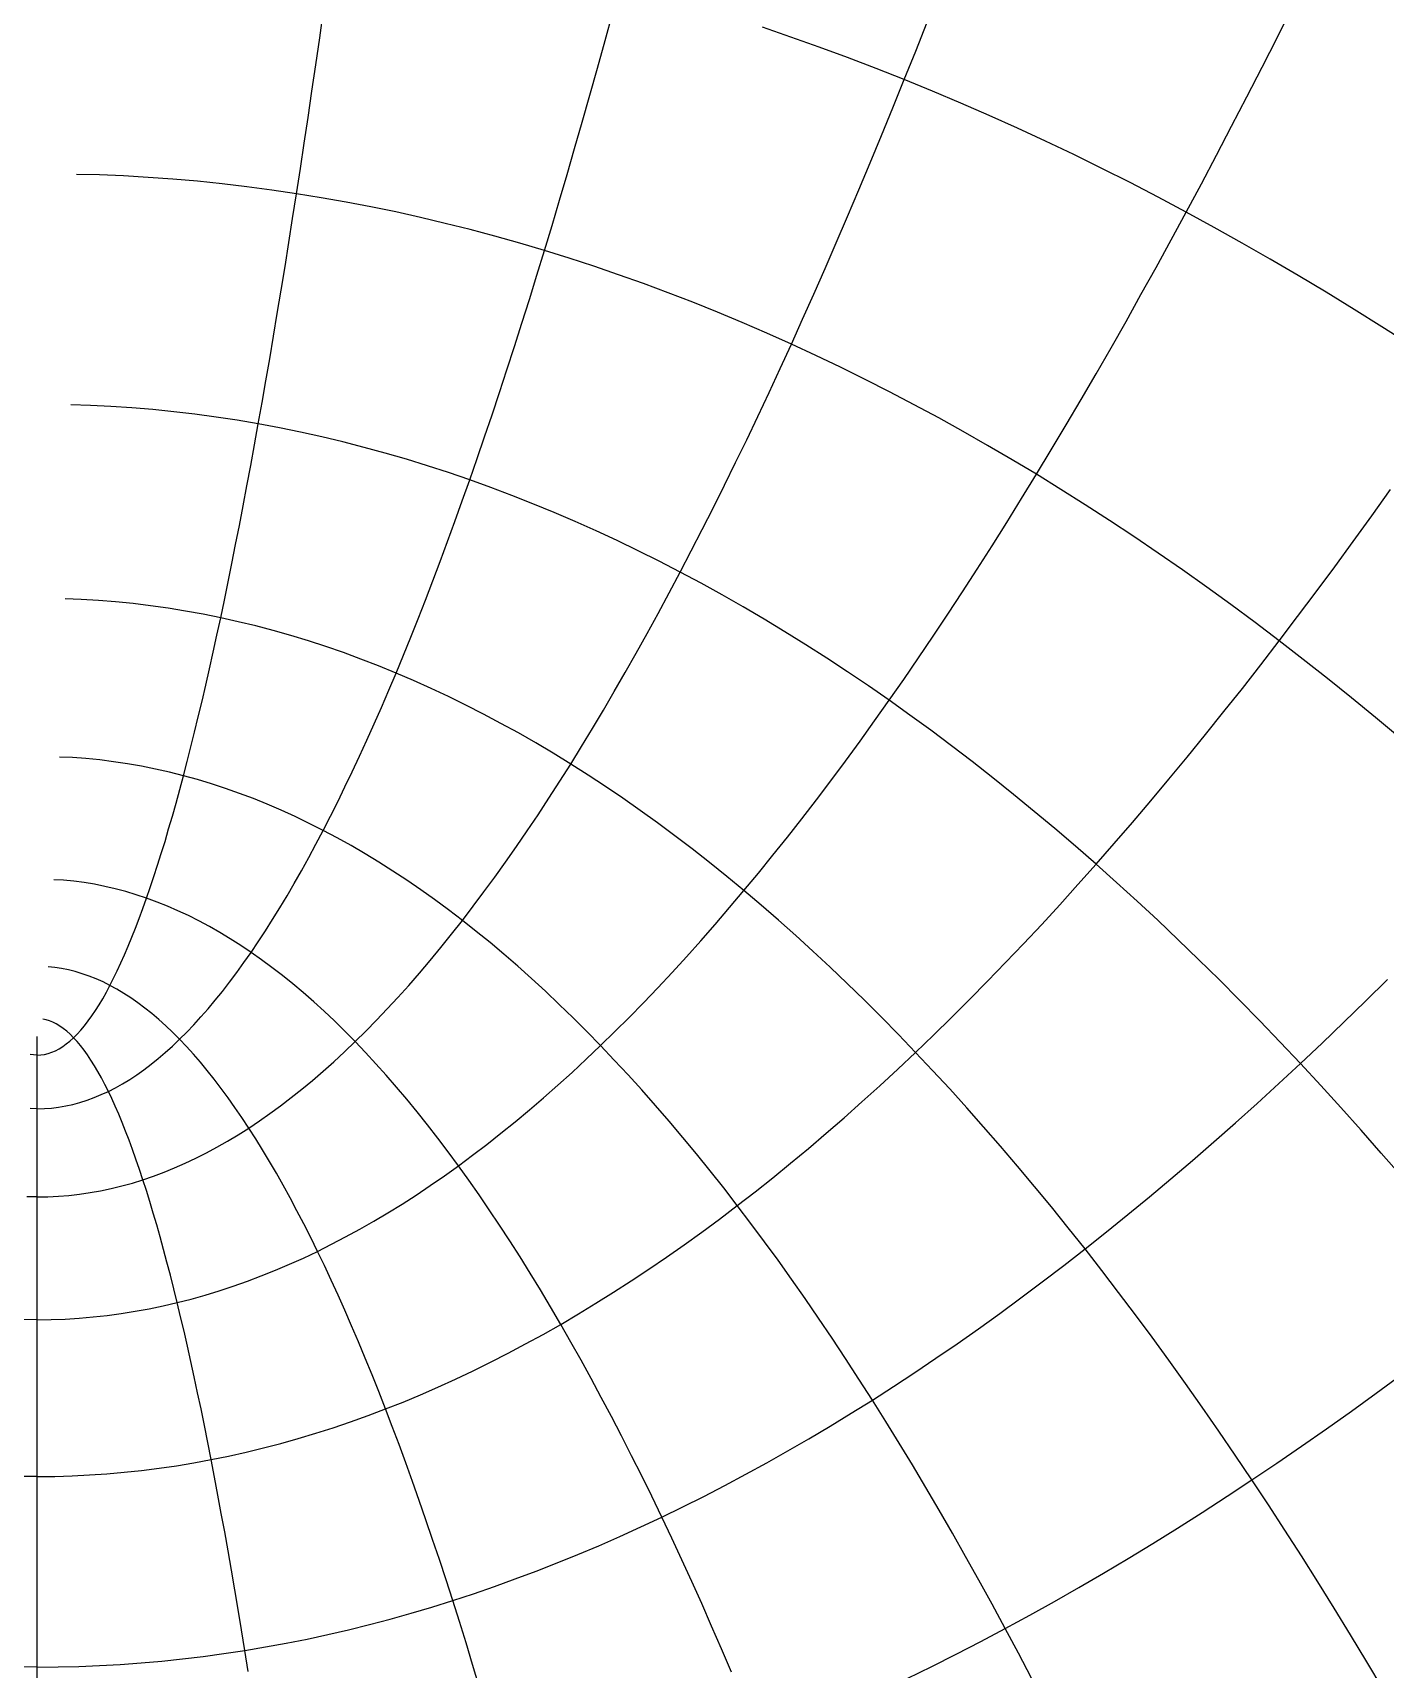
# Model space of a CAD drawing. Header units: metres. Extents: x -3.79 to 3.79, y -1 to 0.
# Drawn here: x -0.00008 to 0.02225, y -0.81045 to -0.78343 of the extents above; entities that cross this region are included whole.
import ezdxf

# ---------------------------------------------------------------- set-up
doc = ezdxf.new("R2010")
doc.units = ezdxf.units.M

msp = doc.modelspace()

# ---------------------------------------------------------------- linework, layer by layer
for p, q in [((0.004662, -0.783517), (0.004726, -0.783067)), ((0.009373, -0.783562), (0.009499, -0.783101)), ((0.020469, -0.783503), (0.020721, -0.783)), ((0.004598, -0.783961), (0.004662, -0.783517)), ((0.01244, -0.783503), (0.011972, -0.783343)), ((0.012908, -0.78367), (0.01244, -0.783503)), ((0.0145, -0.783736), (0.014688, -0.783259)), ((0.020217, -0.784), (0.020469, -0.783503)), ((0.009247, -0.784016), (0.009373, -0.783562)), ((0.013376, -0.783842), (0.012908, -0.78367)), ((0.014311, -0.784206), (0.0145, -0.783736)), ((0.004534, -0.784399), (0.004598, -0.783961)), ((0.009121, -0.784465), (0.009247, -0.784016)), ((0.013844, -0.784021), (0.013376, -0.783842)), ((0.014311, -0.784206), (0.013844, -0.784021)), ((0.019965, -0.784491), (0.020217, -0.784)), ((0.014124, -0.78467), (0.014311, -0.784206)), ((0.014778, -0.784397), (0.014311, -0.784206)), ((0.00447, -0.784831), (0.004534, -0.784399)), ((0.008995, -0.784907), (0.009121, -0.784465)), ((0.015245, -0.784595), (0.014778, -0.784397)), ((0.015711, -0.784798), (0.015245, -0.784595)), ((0.019714, -0.784976), (0.019965, -0.784491)), ((0.004406, -0.785257), (0.00447, -0.784831)), ((0.013936, -0.785128), (0.014124, -0.78467)), ((0.016177, -0.785008), (0.015711, -0.784798)), ((0.00887, -0.785344), (0.008995, -0.784907)), ((0.013749, -0.78558), (0.013936, -0.785128)), ((0.016643, -0.785223), (0.016177, -0.785008)), ((0.019464, -0.785455), (0.019714, -0.784976)), ((0.004342, -0.785676), (0.004406, -0.785257)), ((0.008745, -0.785774), (0.00887, -0.785344)), ((0.017108, -0.785445), (0.016643, -0.785223)), ((0.004279, -0.78609), (0.004342, -0.785676)), ((0.013562, -0.786026), (0.013749, -0.78558)), ((0.017573, -0.785673), (0.017108, -0.785445)), ((0.018037, -0.785907), (0.017573, -0.785673)), ((0.019214, -0.785927), (0.019464, -0.785455)), ((0.001027, -0.78578), (0.000647, -0.785772)), ((0.001425, -0.785796), (0.001027, -0.78578)), ((0.001829, -0.78582), (0.001425, -0.785796)), ((0.002235, -0.785849), (0.001829, -0.78582)), ((0.002643, -0.785885), (0.002235, -0.785849)), ((0.003051, -0.785927), (0.002643, -0.785885)), ((0.00346, -0.785975), (0.003051, -0.785927)), ((0.00862, -0.786198), (0.008745, -0.785774)), ((0.018501, -0.786147), (0.018037, -0.785907)), ((0.018964, -0.786393), (0.019214, -0.785927)), ((0.003869, -0.786029), (0.00346, -0.785975)), ((0.004279, -0.78609), (0.003869, -0.786029)), ((0.004215, -0.786497), (0.004279, -0.78609)), ((0.004688, -0.786156), (0.004279, -0.78609)), ((0.005098, -0.786229), (0.004688, -0.786156)), ((0.008496, -0.786616), (0.00862, -0.786198)), ((0.013375, -0.786466), (0.013562, -0.786026)), ((0.018964, -0.786393), (0.018501, -0.786147)), ((0.005507, -0.786307), (0.005098, -0.786229)), ((0.005917, -0.786392), (0.005507, -0.786307)), ((0.006326, -0.786483), (0.005917, -0.786392)), ((0.006735, -0.78658), (0.006326, -0.786483)), ((0.013189, -0.7869), (0.013375, -0.786466)), ((0.018715, -0.786854), (0.018964, -0.786393)), ((0.019427, -0.786646), (0.018964, -0.786393)), ((0.004152, -0.786898), (0.004215, -0.786497)), ((0.007145, -0.786683), (0.006735, -0.78658)), ((0.007554, -0.786792), (0.007145, -0.786683)), ((0.008371, -0.787028), (0.008496, -0.786616)), ((0.01989, -0.786904), (0.019427, -0.786646)), ((0.004089, -0.787293), (0.004152, -0.786898)), ((0.007963, -0.786907), (0.007554, -0.786792)), ((0.008371, -0.787028), (0.007963, -0.786907)), ((0.008247, -0.787434), (0.008371, -0.787028)), ((0.00878, -0.787155), (0.008371, -0.787028)), ((0.013003, -0.787327), (0.013189, -0.7869)), ((0.018467, -0.787308), (0.018715, -0.786854)), ((0.020352, -0.787169), (0.01989, -0.786904)), ((0.004025, -0.787683), (0.004089, -0.787293)), ((0.009188, -0.787289), (0.00878, -0.787155)), ((0.009596, -0.787428), (0.009188, -0.787289)), ((0.020814, -0.787439), (0.020352, -0.787169)), ((0.008123, -0.787834), (0.008247, -0.787434)), ((0.010004, -0.787573), (0.009596, -0.787428)), ((0.010412, -0.787725), (0.010004, -0.787573)), ((0.012817, -0.787749), (0.013003, -0.787327)), ((0.018218, -0.787756), (0.018467, -0.787308)), ((0.021275, -0.787716), (0.020814, -0.787439)), ((0.003962, -0.788066), (0.004025, -0.787683)), ((0.007999, -0.788227), (0.008123, -0.787834)), ((0.010819, -0.787883), (0.010412, -0.787725)), ((0.012632, -0.788164), (0.012817, -0.787749)), ((0.017971, -0.788198), (0.018218, -0.787756)), ((0.021735, -0.787999), (0.021275, -0.787716)), ((0.003899, -0.788443), (0.003962, -0.788066)), ((0.011227, -0.788046), (0.010819, -0.787883)), ((0.011634, -0.788216), (0.011227, -0.788046)), ((0.022195, -0.788287), (0.021735, -0.787999)), ((0.007876, -0.788615), (0.007999, -0.788227)), ((0.01204, -0.788392), (0.011634, -0.788216)), ((0.012447, -0.788574), (0.012632, -0.788164)), ((0.017723, -0.788634), (0.017971, -0.788198)), ((0.022655, -0.788582), (0.022195, -0.788287)), ((0.003836, -0.788814), (0.003899, -0.788443)), ((0.007752, -0.788997), (0.007876, -0.788615)), ((0.012447, -0.788574), (0.01204, -0.788392)), ((0.012262, -0.788977), (0.012447, -0.788574)), ((0.012853, -0.788762), (0.012447, -0.788574)), ((0.017476, -0.789064), (0.017723, -0.788634)), ((0.003774, -0.789179), (0.003836, -0.788814)), ((0.013259, -0.788955), (0.012853, -0.788762)), ((0.003711, -0.789538), (0.003774, -0.789179)), ((0.007629, -0.789372), (0.007752, -0.788997)), ((0.012078, -0.789374), (0.012262, -0.788977)), ((0.013664, -0.789155), (0.013259, -0.788955)), ((0.014069, -0.789361), (0.013664, -0.789155)), ((0.01723, -0.789488), (0.017476, -0.789064)), ((0.007506, -0.789742), (0.007629, -0.789372)), ((0.011893, -0.789766), (0.012078, -0.789374)), ((0.014474, -0.789573), (0.014069, -0.789361)), ((0.000876, -0.789585), (0.000552, -0.789577)), ((0.001215, -0.789601), (0.000876, -0.789585)), ((0.001559, -0.789625), (0.001215, -0.789601)), ((0.001906, -0.789654), (0.001559, -0.789625)), ((0.002253, -0.789689), (0.001906, -0.789654)), ((0.002602, -0.78973), (0.002253, -0.789689)), ((0.00295, -0.789778), (0.002602, -0.78973)), ((0.003648, -0.789891), (0.003711, -0.789538)), ((0.014879, -0.789791), (0.014474, -0.789573)), ((0.016984, -0.789906), (0.01723, -0.789488)), ((0.003299, -0.789831), (0.00295, -0.789778)), ((0.003648, -0.789891), (0.003299, -0.789831)), ((0.003586, -0.790237), (0.003648, -0.789891)), ((0.003997, -0.789956), (0.003648, -0.789891)), ((0.004347, -0.790027), (0.003997, -0.789956)), ((0.007383, -0.790106), (0.007506, -0.789742)), ((0.01171, -0.790151), (0.011893, -0.789766)), ((0.015283, -0.790015), (0.014879, -0.789791)), ((0.016738, -0.790317), (0.016984, -0.789906)), ((0.003523, -0.790578), (0.003586, -0.790237)), ((0.004696, -0.790105), (0.004347, -0.790027)), ((0.005045, -0.790188), (0.004696, -0.790105)), ((0.005394, -0.790278), (0.005045, -0.790188)), ((0.00726, -0.790463), (0.007383, -0.790106)), ((0.011526, -0.79053), (0.01171, -0.790151)), ((0.015687, -0.790245), (0.015283, -0.790015)), ((0.01609, -0.790481), (0.015687, -0.790245)), ((0.005743, -0.790373), (0.005394, -0.790278)), ((0.006092, -0.790475), (0.005743, -0.790373)), ((0.00644, -0.790582), (0.006092, -0.790475)), ((0.007138, -0.790815), (0.00726, -0.790463)), ((0.011343, -0.790904), (0.011526, -0.79053)), ((0.016493, -0.790723), (0.01609, -0.790481)), ((0.016493, -0.790723), (0.016738, -0.790317)), ((0.003461, -0.790913), (0.003523, -0.790578)), ((0.006789, -0.790695), (0.00644, -0.790582)), ((0.007138, -0.790815), (0.006789, -0.790695)), ((0.007015, -0.79116), (0.007138, -0.790815)), ((0.007486, -0.79094), (0.007138, -0.790815)), ((0.016248, -0.791123), (0.016493, -0.790723)), ((0.016896, -0.790971), (0.016493, -0.790723)), ((0.003399, -0.791242), (0.003461, -0.790913)), ((0.007834, -0.791071), (0.007486, -0.79094)), ((0.008182, -0.791209), (0.007834, -0.791071)), ((0.01116, -0.791271), (0.011343, -0.790904)), ((0.017298, -0.791225), (0.016896, -0.790971)), ((0.022029, -0.791406), (0.022336, -0.790975)), ((0.003336, -0.791565), (0.003399, -0.791242)), ((0.006893, -0.7915), (0.007015, -0.79116)), ((0.00853, -0.791352), (0.008182, -0.791209)), ((0.008878, -0.791501), (0.00853, -0.791352)), ((0.010977, -0.791632), (0.01116, -0.791271)), ((0.016004, -0.791517), (0.016248, -0.791123)), ((0.0177, -0.791485), (0.017298, -0.791225)), ((0.003274, -0.791882), (0.003336, -0.791565)), ((0.006771, -0.791834), (0.006893, -0.7915)), ((0.009225, -0.791657), (0.008878, -0.791501)), ((0.01576, -0.791905), (0.016004, -0.791517)), ((0.018101, -0.791751), (0.0177, -0.791485)), ((0.021722, -0.791831), (0.022029, -0.791406)), ((0.003212, -0.792193), (0.003274, -0.791882)), ((0.006649, -0.792161), (0.006771, -0.791834)), ((0.009572, -0.791818), (0.009225, -0.791657)), ((0.009919, -0.791985), (0.009572, -0.791818)), ((0.010795, -0.791988), (0.010977, -0.791632)), ((0.018502, -0.792023), (0.018101, -0.791751)), ((0.021416, -0.79225), (0.021722, -0.791831)), ((0.006527, -0.792483), (0.006649, -0.792161)), ((0.010266, -0.792158), (0.009919, -0.791985)), ((0.010612, -0.792337), (0.010266, -0.792158)), ((0.010612, -0.792337), (0.010795, -0.791988)), ((0.015516, -0.792287), (0.01576, -0.791905)), ((0.018902, -0.792301), (0.018502, -0.792023)), ((0.00315, -0.792499), (0.003212, -0.792193)), ((0.01043, -0.792681), (0.010612, -0.792337)), ((0.010959, -0.792522), (0.010612, -0.792337)), ((0.015273, -0.792663), (0.015516, -0.792287)), ((0.019302, -0.792585), (0.018902, -0.792301)), ((0.02111, -0.792663), (0.021416, -0.79225)), ((0.003088, -0.792798), (0.00315, -0.792499)), ((0.006406, -0.792799), (0.006527, -0.792483)), ((0.010249, -0.793018), (0.01043, -0.792681)), ((0.011305, -0.792713), (0.010959, -0.792522)), ((0.01503, -0.793033), (0.015273, -0.792663)), ((0.019702, -0.792874), (0.019302, -0.792585)), ((0.020804, -0.79307), (0.02111, -0.792663)), ((0.000726, -0.792789), (0.000458, -0.792781)), ((0.001008, -0.792806), (0.000726, -0.792789)), ((0.001293, -0.792828), (0.001008, -0.792806)), ((0.001581, -0.792857), (0.001293, -0.792828)), ((0.001869, -0.792892), (0.001581, -0.792857)), ((0.002158, -0.792933), (0.001869, -0.792892)), ((0.002448, -0.79298), (0.002158, -0.792933)), ((0.003027, -0.793091), (0.003088, -0.792798)), ((0.006285, -0.793109), (0.006406, -0.792799)), ((0.01165, -0.79291), (0.011305, -0.792713)), ((0.011996, -0.793113), (0.01165, -0.79291)), ((0.020101, -0.79317), (0.019702, -0.792874)), ((0.002737, -0.793032), (0.002448, -0.79298)), ((0.003027, -0.793091), (0.002737, -0.793032)), ((0.002965, -0.793378), (0.003027, -0.793091)), ((0.003316, -0.793156), (0.003027, -0.793091)), ((0.003606, -0.793226), (0.003316, -0.793156)), ((0.003896, -0.793303), (0.003606, -0.793226)), ((0.006163, -0.793413), (0.006285, -0.793109)), ((0.010067, -0.79335), (0.010249, -0.793018)), ((0.012341, -0.793321), (0.011996, -0.793113)), ((0.014787, -0.793397), (0.01503, -0.793033)), ((0.020499, -0.793472), (0.020101, -0.79317)), ((0.020499, -0.793472), (0.020804, -0.79307)), ((0.002903, -0.79366), (0.002965, -0.793378)), ((0.004185, -0.793385), (0.003896, -0.793303)), ((0.004475, -0.793473), (0.004185, -0.793385)), ((0.004764, -0.793567), (0.004475, -0.793473)), ((0.006042, -0.793711), (0.006163, -0.793413)), ((0.009886, -0.793675), (0.010067, -0.79335)), ((0.012686, -0.793536), (0.012341, -0.793321)), ((0.014545, -0.793755), (0.014787, -0.793397)), ((0.020195, -0.793867), (0.020499, -0.793472)), ((0.020897, -0.793779), (0.020499, -0.793472)), ((0.002842, -0.793935), (0.002903, -0.79366)), ((0.005054, -0.793667), (0.004764, -0.793567)), ((0.005343, -0.793773), (0.005054, -0.793667)), ((0.005632, -0.793885), (0.005343, -0.793773)), ((0.005921, -0.794003), (0.006042, -0.793711)), ((0.009705, -0.793995), (0.009886, -0.793675)), ((0.01303, -0.793757), (0.012686, -0.793536)), ((0.013374, -0.793983), (0.01303, -0.793757)), ((0.014303, -0.794108), (0.014545, -0.793755)), ((0.021295, -0.794093), (0.020897, -0.793779)), ((0.00278, -0.794205), (0.002842, -0.793935)), ((0.005921, -0.794003), (0.005632, -0.793885)), ((0.005801, -0.794289), (0.005921, -0.794003)), ((0.00621, -0.794127), (0.005921, -0.794003)), ((0.009524, -0.794309), (0.009705, -0.793995)), ((0.013718, -0.794216), (0.013374, -0.793983)), ((0.019891, -0.794257), (0.020195, -0.793867)), ((0.002719, -0.794469), (0.00278, -0.794205)), ((0.00568, -0.79457), (0.005801, -0.794289)), ((0.006499, -0.794257), (0.00621, -0.794127)), ((0.006788, -0.794392), (0.006499, -0.794257)), ((0.009344, -0.794617), (0.009524, -0.794309)), ((0.014062, -0.794454), (0.013718, -0.794216)), ((0.014062, -0.794454), (0.014303, -0.794108)), ((0.019588, -0.79464), (0.019891, -0.794257)), ((0.021692, -0.794412), (0.021295, -0.794093)), ((0.002657, -0.794726), (0.002719, -0.794469)), ((0.005559, -0.794844), (0.00568, -0.79457)), ((0.007076, -0.794534), (0.006788, -0.794392)), ((0.007365, -0.794681), (0.007076, -0.794534)), ((0.013821, -0.794794), (0.014062, -0.794454)), ((0.014405, -0.794698), (0.014062, -0.794454)), ((0.022089, -0.794738), (0.021692, -0.794412)), ((0.002596, -0.794978), (0.002657, -0.794726)), ((0.005439, -0.795113), (0.005559, -0.794844)), ((0.007653, -0.794834), (0.007365, -0.794681)), ((0.007941, -0.794993), (0.007653, -0.794834)), ((0.009164, -0.794919), (0.009344, -0.794617)), ((0.01358, -0.795129), (0.013821, -0.794794)), ((0.014748, -0.794948), (0.014405, -0.794698)), ((0.019285, -0.795018), (0.019588, -0.79464)), ((0.022485, -0.795069), (0.022089, -0.794738)), ((0.002535, -0.795224), (0.002596, -0.794978)), ((0.005319, -0.795376), (0.005439, -0.795113)), ((0.008229, -0.795158), (0.007941, -0.794993)), ((0.008984, -0.795215), (0.009164, -0.794919)), ((0.01334, -0.795458), (0.01358, -0.795129)), ((0.01509, -0.795204), (0.014748, -0.794948)), ((0.018982, -0.79539), (0.019285, -0.795018)), ((0.000579, -0.7954), (0.000365, -0.795391)), ((0.000803, -0.795417), (0.000579, -0.7954)), ((0.002473, -0.795465), (0.002535, -0.795224)), ((0.005199, -0.795632), (0.005319, -0.795376)), ((0.008516, -0.795329), (0.008229, -0.795158)), ((0.008804, -0.795506), (0.008516, -0.795329)), ((0.008804, -0.795506), (0.008984, -0.795215)), ((0.015433, -0.795466), (0.01509, -0.795204)), ((0.01868, -0.795755), (0.018982, -0.79539)), ((0.001031, -0.795439), (0.000803, -0.795417)), ((0.00126, -0.795468), (0.001031, -0.795439)), ((0.00149, -0.795502), (0.00126, -0.795468)), ((0.00172, -0.795543), (0.00149, -0.795502)), ((0.001951, -0.795589), (0.00172, -0.795543)), ((0.002182, -0.795641), (0.001951, -0.795589)), ((0.002412, -0.795699), (0.002182, -0.795641)), ((0.002412, -0.795699), (0.002473, -0.795465)), ((0.005079, -0.795883), (0.005199, -0.795632)), ((0.008624, -0.79579), (0.008804, -0.795506)), ((0.009091, -0.795688), (0.008804, -0.795506)), ((0.013099, -0.795781), (0.01334, -0.795458)), ((0.015774, -0.795734), (0.015433, -0.795466)), ((0.00229, -0.79615), (0.002351, -0.795927)), ((0.002351, -0.795927), (0.002412, -0.795699)), ((0.002643, -0.795763), (0.002412, -0.795699)), ((0.002874, -0.795833), (0.002643, -0.795763)), ((0.003105, -0.795908), (0.002874, -0.795833)), ((0.003336, -0.79599), (0.003105, -0.795908)), ((0.004959, -0.796129), (0.005079, -0.795883)), ((0.008445, -0.796069), (0.008624, -0.79579)), ((0.009378, -0.795877), (0.009091, -0.795688)), ((0.009665, -0.796071), (0.009378, -0.795877)), ((0.01286, -0.796098), (0.013099, -0.795781)), ((0.016116, -0.796007), (0.015774, -0.795734)), ((0.018379, -0.796115), (0.01868, -0.795755)), ((0.002229, -0.796367), (0.00229, -0.79615)), ((0.003567, -0.796077), (0.003336, -0.79599)), ((0.003797, -0.79617), (0.003567, -0.796077)), ((0.004028, -0.796269), (0.003797, -0.79617)), ((0.004839, -0.796368), (0.004959, -0.796129)), ((0.008266, -0.796342), (0.008445, -0.796069)), ((0.009951, -0.796271), (0.009665, -0.796071)), ((0.01262, -0.796409), (0.01286, -0.796098)), ((0.016457, -0.796287), (0.016116, -0.796007)), ((0.018078, -0.79647), (0.018379, -0.796115)), ((0.002168, -0.796578), (0.002229, -0.796367)), ((0.004259, -0.796374), (0.004028, -0.796269)), ((0.004489, -0.796485), (0.004259, -0.796374)), ((0.00472, -0.796601), (0.004489, -0.796485)), ((0.00472, -0.796601), (0.004839, -0.796368)), ((0.008087, -0.796608), (0.008266, -0.796342)), ((0.010238, -0.796477), (0.009951, -0.796271)), ((0.010524, -0.796689), (0.010238, -0.796477)), ((0.012381, -0.796714), (0.01262, -0.796409)), ((0.016797, -0.796572), (0.016457, -0.796287)), ((0.017777, -0.796818), (0.018078, -0.79647)), ((0.002108, -0.796783), (0.002168, -0.796578)), ((0.0046, -0.796829), (0.00472, -0.796601)), ((0.00495, -0.796724), (0.00472, -0.796601)), ((0.00518, -0.796852), (0.00495, -0.796724)), ((0.007908, -0.796869), (0.008087, -0.796608)), ((0.010809, -0.796907), (0.010524, -0.796689)), ((0.012142, -0.797013), (0.012381, -0.796714)), ((0.017137, -0.796863), (0.016797, -0.796572)), ((0.001986, -0.797175), (0.002047, -0.796982)), ((0.002047, -0.796982), (0.002108, -0.796783)), ((0.004481, -0.797051), (0.0046, -0.796829)), ((0.00541, -0.796986), (0.00518, -0.796852)), ((0.00564, -0.797126), (0.00541, -0.796986)), ((0.007729, -0.797125), (0.007908, -0.796869)), ((0.011095, -0.79713), (0.010809, -0.796907)), ((0.011903, -0.797307), (0.012142, -0.797013)), ((0.017477, -0.79716), (0.017137, -0.796863)), ((0.017477, -0.79716), (0.017777, -0.796818)), ((0.001925, -0.797363), (0.001986, -0.797175)), ((0.004242, -0.797477), (0.004361, -0.797267)), ((0.004361, -0.797267), (0.004481, -0.797051)), ((0.00587, -0.797272), (0.00564, -0.797126)), ((0.0061, -0.797423), (0.00587, -0.797272)), ((0.007551, -0.797374), (0.007729, -0.797125)), ((0.01138, -0.79736), (0.011095, -0.79713)), ((0.017177, -0.797497), (0.017477, -0.79716)), ((0.017816, -0.797463), (0.017477, -0.79716)), ((0.000433, -0.797424), (0.000273, -0.797415)), ((0.000601, -0.79744), (0.000433, -0.797424)), ((0.000771, -0.797463), (0.000601, -0.79744)), ((0.000942, -0.797491), (0.000771, -0.797463)), ((0.001114, -0.797526), (0.000942, -0.797491)), ((0.001286, -0.797566), (0.001114, -0.797526)), ((0.001459, -0.797611), (0.001286, -0.797566)), ((0.001804, -0.797721), (0.001865, -0.797545)), ((0.001865, -0.797545), (0.001925, -0.797363)), ((0.004123, -0.797681), (0.004242, -0.797477)), ((0.006329, -0.79758), (0.0061, -0.797423)), ((0.007373, -0.797618), (0.007551, -0.797374)), ((0.011665, -0.797595), (0.01138, -0.79736)), ((0.011665, -0.797595), (0.011903, -0.797307)), ((0.016878, -0.797828), (0.017177, -0.797497)), ((0.018155, -0.797772), (0.017816, -0.797463)), ((0.001631, -0.797663), (0.001459, -0.797611)), ((0.001804, -0.797721), (0.001631, -0.797663)), ((0.001743, -0.797891), (0.001804, -0.797721)), ((0.001977, -0.797784), (0.001804, -0.797721)), ((0.002149, -0.797853), (0.001977, -0.797784)), ((0.004004, -0.797879), (0.004123, -0.797681)), ((0.006559, -0.797744), (0.006329, -0.79758)), ((0.006788, -0.797913), (0.006559, -0.797744)), ((0.007195, -0.797855), (0.007373, -0.797618)), ((0.011427, -0.797877), (0.011665, -0.797595)), ((0.01195, -0.797836), (0.011665, -0.797595)), ((0.012234, -0.798083), (0.01195, -0.797836)), ((0.016579, -0.798153), (0.016878, -0.797828)), ((0.018494, -0.798086), (0.018155, -0.797772)), ((0.001623, -0.798214), (0.001683, -0.798055)), ((0.001683, -0.798055), (0.001743, -0.797891)), ((0.002322, -0.797928), (0.002149, -0.797853)), ((0.002495, -0.798009), (0.002322, -0.797928)), ((0.002667, -0.798095), (0.002495, -0.798009)), ((0.00284, -0.798188), (0.002667, -0.798095)), ((0.003767, -0.798259), (0.003885, -0.798072)), ((0.003885, -0.798072), (0.004004, -0.797879)), ((0.007017, -0.798087), (0.006788, -0.797913)), ((0.006839, -0.798314), (0.007017, -0.798087)), ((0.007017, -0.798087), (0.007195, -0.797855)), ((0.007246, -0.798268), (0.007017, -0.798087)), ((0.011189, -0.798153), (0.011427, -0.797877)), ((0.012518, -0.798335), (0.012234, -0.798083)), ((0.018832, -0.798407), (0.018494, -0.798086)), ((0.001502, -0.798513), (0.001562, -0.798366)), ((0.001562, -0.798366), (0.001623, -0.798214)), ((0.003012, -0.798286), (0.00284, -0.798188)), ((0.003185, -0.79839), (0.003012, -0.798286)), ((0.003648, -0.79844), (0.003767, -0.798259)), ((0.006662, -0.798534), (0.006839, -0.798314)), ((0.007475, -0.798454), (0.007246, -0.798268)), ((0.010952, -0.798423), (0.011189, -0.798153)), ((0.012802, -0.798594), (0.012518, -0.798335)), ((0.016281, -0.798472), (0.016579, -0.798153)), ((0.001441, -0.798654), (0.001502, -0.798513)), ((0.003357, -0.7985), (0.003185, -0.79839)), ((0.003529, -0.798615), (0.003357, -0.7985)), ((0.003411, -0.798785), (0.003529, -0.798615)), ((0.003529, -0.798615), (0.003648, -0.79844)), ((0.003702, -0.798737), (0.003529, -0.798615)), ((0.006484, -0.798749), (0.006662, -0.798534)), ((0.007703, -0.798647), (0.007475, -0.798454)), ((0.007931, -0.798845), (0.007703, -0.798647)), ((0.010715, -0.798688), (0.010952, -0.798423)), ((0.013086, -0.798858), (0.012802, -0.798594)), ((0.015983, -0.798785), (0.016281, -0.798472)), ((0.019169, -0.798733), (0.018832, -0.798407)), ((0.000288, -0.798866), (0.000181, -0.798856)), ((0.0004, -0.798883), (0.000288, -0.798866)), ((0.000513, -0.798905), (0.0004, -0.798883)), ((0.000627, -0.798933), (0.000513, -0.798905)), ((0.00126, -0.799043), (0.001321, -0.798919)), ((0.001321, -0.798919), (0.001381, -0.79879)), ((0.001381, -0.79879), (0.001441, -0.798654)), ((0.003293, -0.798948), (0.003411, -0.798785)), ((0.003874, -0.798864), (0.003702, -0.798737)), ((0.004046, -0.798997), (0.003874, -0.798864)), ((0.006307, -0.798957), (0.006484, -0.798749)), ((0.00816, -0.799048), (0.007931, -0.798845)), ((0.010478, -0.798947), (0.010715, -0.798688)), ((0.013369, -0.799128), (0.013086, -0.798858)), ((0.015685, -0.799093), (0.015983, -0.798785)), ((0.019506, -0.799065), (0.019169, -0.798733)), ((0.000741, -0.798967), (0.000627, -0.798933)), ((0.000856, -0.799007), (0.000741, -0.798967)), ((0.000971, -0.799053), (0.000856, -0.799007)), ((0.001085, -0.799104), (0.000971, -0.799053)), ((0.0012, -0.799161), (0.001085, -0.799104)), ((0.00114, -0.799273), (0.0012, -0.799161)), ((0.0012, -0.799161), (0.00126, -0.799043)), ((0.001315, -0.799224), (0.0012, -0.799161)), ((0.003056, -0.799259), (0.003174, -0.799106)), ((0.003174, -0.799106), (0.003293, -0.798948)), ((0.004218, -0.799135), (0.004046, -0.798997)), ((0.00439, -0.79928), (0.004218, -0.799135)), ((0.005953, -0.799358), (0.00613, -0.79916)), ((0.00613, -0.79916), (0.006307, -0.798957)), ((0.008388, -0.799258), (0.00816, -0.799048)), ((0.010241, -0.7992), (0.010478, -0.798947)), ((0.013652, -0.799404), (0.013369, -0.799128)), ((0.015388, -0.799395), (0.015685, -0.799093)), ((0.019843, -0.799402), (0.019506, -0.799065)), ((0.021925, -0.79942), (0.022285, -0.799065)), ((0.00102, -0.799481), (0.00108, -0.79938)), ((0.00108, -0.79938), (0.00114, -0.799273)), ((0.00143, -0.799293), (0.001315, -0.799224)), ((0.001545, -0.799367), (0.00143, -0.799293)), ((0.00166, -0.799448), (0.001545, -0.799367)), ((0.001774, -0.799534), (0.00166, -0.799448)), ((0.00282, -0.799546), (0.002938, -0.799405)), ((0.002938, -0.799405), (0.003056, -0.799259)), ((0.004562, -0.79943), (0.00439, -0.79928)), ((0.004733, -0.799586), (0.004562, -0.79943)), ((0.005777, -0.799549), (0.005953, -0.799358)), ((0.008615, -0.799473), (0.008388, -0.799258)), ((0.009769, -0.799688), (0.010005, -0.799447)), ((0.010005, -0.799447), (0.010241, -0.7992)), ((0.013934, -0.799685), (0.013652, -0.799404)), ((0.015091, -0.799691), (0.015388, -0.799395)), ((0.020179, -0.799746), (0.019843, -0.799402)), ((0.021566, -0.799769), (0.021925, -0.79942)), ((0.000144, -0.79973), (0.000091, -0.799719)), ((0.0002, -0.799746), (0.000144, -0.79973)), ((0.000839, -0.799748), (0.0009, -0.799665)), ((0.0009, -0.799665), (0.00096, -0.799575)), ((0.00096, -0.799575), (0.00102, -0.799481)), ((0.001889, -0.799625), (0.001774, -0.799534)), ((0.002004, -0.799723), (0.001889, -0.799625)), ((0.002119, -0.799826), (0.002004, -0.799723)), ((0.002584, -0.799809), (0.002702, -0.79968)), ((0.002702, -0.79968), (0.00282, -0.799546)), ((0.004905, -0.799748), (0.004733, -0.799586)), ((0.0056, -0.799735), (0.005777, -0.799549)), ((0.008843, -0.799694), (0.008615, -0.799473)), ((0.00907, -0.799921), (0.008843, -0.799694)), ((0.009533, -0.799924), (0.009769, -0.799688)), ((0.014216, -0.799973), (0.013934, -0.799685)), ((0.014794, -0.799981), (0.015091, -0.799691)), ((0.000256, -0.799769), (0.0002, -0.799746)), ((0.000313, -0.799797), (0.000256, -0.799769)), ((0.00037, -0.799831), (0.000313, -0.799797)), ((0.000427, -0.79987), (0.00037, -0.799831)), ((0.000485, -0.799916), (0.000427, -0.79987)), ((0.000542, -0.799967), (0.000485, -0.799916)), ((0.000599, -0.800024), (0.000542, -0.799967)), ((0.000599, -0.800024), (0.000659, -0.799964)), ((0.000659, -0.799964), (0.000719, -0.799898)), ((0.000719, -0.799898), (0.000779, -0.799826)), ((0.000779, -0.799826), (0.000839, -0.799748)), ((0.002233, -0.799935), (0.002119, -0.799826)), ((0.002348, -0.80005), (0.002233, -0.799935)), ((0.002348, -0.80005), (0.002466, -0.799933)), ((0.002466, -0.799933), (0.002584, -0.799809)), ((0.005076, -0.799915), (0.004905, -0.799748)), ((0.005247, -0.800089), (0.005076, -0.799915)), ((0.005247, -0.800089), (0.005424, -0.799915)), ((0.005424, -0.799915), (0.0056, -0.799735)), ((0.009297, -0.800154), (0.00907, -0.799921)), ((0.009297, -0.800154), (0.009533, -0.799924)), ((0.014498, -0.800266), (0.014216, -0.799973)), ((0.014498, -0.800266), (0.014794, -0.799981)), ((0.020514, -0.800095), (0.020179, -0.799746)), ((0.021207, -0.800112), (0.021566, -0.799769)), ((0, -0.800017), (0, -0.800006)), ((0, -0.800034), (0, -0.800017)), ((0, -0.800056), (0, -0.800034)), ((0, -0.800084), (0, -0.800056)), ((0, -0.800118), (0, -0.800084)), ((0, -0.800158), (0, -0.800118)), ((0, -0.800203), (0, -0.800158)), ((0, -0.800254), (0, -0.800203)), ((0, -0.800311), (0, -0.800254)), ((0.00018, -0.800286), (0.00024, -0.800265)), ((0.00024, -0.800265), (0.0003, -0.80024)), ((0.0003, -0.80024), (0.00036, -0.800208)), ((0.00036, -0.800208), (0.000419, -0.800171)), ((0.000419, -0.800171), (0.000479, -0.800127)), ((0.000479, -0.800127), (0.000539, -0.800079)), ((0.000539, -0.800079), (0.000599, -0.800024)), ((0.000657, -0.800087), (0.000599, -0.800024)), ((0.000714, -0.800155), (0.000657, -0.800087)), ((0.000771, -0.800229), (0.000714, -0.800155)), ((0.000829, -0.800309), (0.000771, -0.800229)), ((0.001995, -0.800368), (0.002113, -0.800268)), ((0.002113, -0.800268), (0.00223, -0.800162)), ((0.00223, -0.800162), (0.002348, -0.80005)), ((0.002463, -0.800171), (0.002348, -0.80005)), ((0.002577, -0.800297), (0.002463, -0.800171)), ((0.004895, -0.80042), (0.005071, -0.800257)), ((0.005071, -0.800257), (0.005247, -0.800089)), ((0.005419, -0.800268), (0.005247, -0.800089)), ((0.00559, -0.800453), (0.005419, -0.800268)), ((0.009062, -0.800378), (0.009297, -0.800154)), ((0.009524, -0.800392), (0.009297, -0.800154)), ((0.014202, -0.800544), (0.014498, -0.800266)), ((0.014779, -0.800564), (0.014498, -0.800266)), ((0.020849, -0.80045), (0.020514, -0.800095)), ((0.020849, -0.80045), (0.021207, -0.800112)), ((-0.00006, -0.800309), (-0.00012, -0.8003)), ((0, -0.800311), (-0.00006, -0.800309)), ((0, -0.800311), (0.00006, -0.800309)), ((0, -0.800374), (0, -0.800311)), ((0, -0.800442), (0, -0.800374)), ((0, -0.800517), (0, -0.800442)), ((0, -0.800596), (0, -0.800517)), ((0.00006, -0.800309), (0.00012, -0.8003)), ((0.00012, -0.8003), (0.00018, -0.800286)), ((0.000886, -0.800395), (0.000829, -0.800309)), ((0.000943, -0.800487), (0.000886, -0.800395)), ((0.001001, -0.800584), (0.000943, -0.800487)), ((0.00176, -0.800552), (0.001877, -0.800463)), ((0.001877, -0.800463), (0.001995, -0.800368)), ((0.002692, -0.800429), (0.002577, -0.800297)), ((0.002806, -0.800567), (0.002692, -0.800429)), ((0.004719, -0.800577), (0.004895, -0.80042)), ((0.005761, -0.800643), (0.00559, -0.800453)), ((0.008827, -0.800596), (0.009062, -0.800378)), ((0.009751, -0.800636), (0.009524, -0.800392)), ((0.020492, -0.800782), (0.020849, -0.80045)), ((0.021184, -0.800811), (0.020849, -0.80045)), ((0, -0.800682), (0, -0.800596)), ((0, -0.800773), (0, -0.800682)), ((0, -0.80087), (0, -0.800773)), ((0.001058, -0.800687), (0.001001, -0.800584)), ((0.001115, -0.800795), (0.001058, -0.800687)), ((0.001173, -0.80091), (0.001115, -0.800795)), ((0.00129, -0.80085), (0.001407, -0.800784)), ((0.001407, -0.800784), (0.001525, -0.800712)), ((0.001525, -0.800712), (0.001642, -0.800635)), ((0.001642, -0.800635), (0.00176, -0.800552)), ((0.00292, -0.800711), (0.002806, -0.800567)), ((0.003035, -0.80086), (0.00292, -0.800711)), ((0.004368, -0.800873), (0.004544, -0.800728)), ((0.004544, -0.800728), (0.004719, -0.800577)), ((0.005931, -0.800839), (0.005761, -0.800643)), ((0.008357, -0.801016), (0.008592, -0.800809)), ((0.008592, -0.800809), (0.008827, -0.800596)), ((0.009977, -0.800886), (0.009751, -0.800636)), ((0.013907, -0.800817), (0.014202, -0.800544)), ((0.01506, -0.800869), (0.014779, -0.800564)), ((0.020134, -0.801108), (0.020492, -0.800782)), ((0.021518, -0.801177), (0.021184, -0.800811)), ((0, -0.800973), (0, -0.80087)), ((0, -0.801082), (0, -0.800973)), ((0, -0.801196), (0, -0.801082)), ((0.000703, -0.801093), (0.000821, -0.801056)), ((0.000821, -0.801056), (0.000938, -0.801013)), ((0.000938, -0.801013), (0.001055, -0.800964)), ((0.001055, -0.800964), (0.001173, -0.80091)), ((0.001173, -0.80091), (0.00129, -0.80085)), ((0.00123, -0.80103), (0.001173, -0.80091)), ((0.001287, -0.801156), (0.00123, -0.80103)), ((0.003149, -0.801015), (0.003035, -0.80086)), ((0.003263, -0.801176), (0.003149, -0.801015)), ((0.004017, -0.801147), (0.004192, -0.801013)), ((0.004192, -0.801013), (0.004368, -0.800873)), ((0.006102, -0.801041), (0.005931, -0.800839)), ((0.006272, -0.801249), (0.006102, -0.801041)), ((0.008123, -0.801217), (0.008357, -0.801016)), ((0.010204, -0.801142), (0.009977, -0.800886)), ((0.013612, -0.801085), (0.013907, -0.800817)), ((0.015341, -0.801179), (0.01506, -0.800869)), ((0, -0.801196), (-0.000117, -0.801193)), ((0, -0.801196), (0.000117, -0.801193)), ((0, -0.801316), (0, -0.801196)), ((0, -0.801442), (0, -0.801316)), ((0.000117, -0.801193), (0.000234, -0.801185)), ((0.000234, -0.801185), (0.000352, -0.80117)), ((0.000352, -0.80117), (0.000469, -0.80115)), ((0.000469, -0.80115), (0.000586, -0.801125)), ((0.000586, -0.801125), (0.000703, -0.801093)), ((0.001344, -0.801287), (0.001287, -0.801156)), ((0.001401, -0.801425), (0.001344, -0.801287)), ((0.003377, -0.801342), (0.003263, -0.801176)), ((0.003491, -0.801515), (0.003377, -0.801342)), ((0.003666, -0.801398), (0.003841, -0.801275)), ((0.003841, -0.801275), (0.004017, -0.801147)), ((0.006443, -0.801463), (0.006272, -0.801249)), ((0.007888, -0.801413), (0.008123, -0.801217)), ((0.010429, -0.801403), (0.010204, -0.801142)), ((0.013022, -0.801602), (0.013317, -0.801346)), ((0.013317, -0.801346), (0.013612, -0.801085)), ((0.015621, -0.801495), (0.015341, -0.801179)), ((0.019778, -0.801429), (0.020134, -0.801108)), ((0.021851, -0.80155), (0.021518, -0.801177)), ((0, -0.801573), (0, -0.801442)), ((0, -0.80171), (0, -0.801573)), ((0.001458, -0.801568), (0.001401, -0.801425)), ((0.001515, -0.801717), (0.001458, -0.801568)), ((0.003316, -0.801626), (0.003491, -0.801515)), ((0.003491, -0.801515), (0.003666, -0.801398)), ((0.003605, -0.801693), (0.003491, -0.801515)), ((0.006613, -0.801682), (0.006443, -0.801463)), ((0.00742, -0.801786), (0.007654, -0.801602)), ((0.007654, -0.801602), (0.007888, -0.801413)), ((0.010655, -0.80167), (0.010429, -0.801403)), ((0.012728, -0.801852), (0.013022, -0.801602)), ((0.015901, -0.801817), (0.015621, -0.801495)), ((0.019422, -0.801743), (0.019778, -0.801429)), ((0.022184, -0.801928), (0.021851, -0.80155)), ((0, -0.801853), (0, -0.80171)), ((0, -0.802002), (0, -0.801853)), ((0.001572, -0.801871), (0.001515, -0.801717)), ((0.001629, -0.802031), (0.001572, -0.801871)), ((0.002791, -0.801925), (0.002966, -0.801831)), ((0.002966, -0.801831), (0.003141, -0.801731)), ((0.003141, -0.801731), (0.003316, -0.801626)), ((0.003719, -0.801876), (0.003605, -0.801693)), ((0.003832, -0.802066), (0.003719, -0.801876)), ((0.006783, -0.801907), (0.006613, -0.801682)), ((0.007186, -0.801965), (0.00742, -0.801786)), ((0.01088, -0.801943), (0.010655, -0.80167)), ((0.012434, -0.802096), (0.012728, -0.801852)), ((0.016181, -0.802145), (0.015901, -0.801817)), ((0.019066, -0.802052), (0.019422, -0.801743)), ((0, -0.802156), (0, -0.802002)), ((0, -0.802316), (0, -0.802156)), ((0.001686, -0.802197), (0.001629, -0.802031)), ((0.002267, -0.802172), (0.002442, -0.802096)), ((0.002442, -0.802096), (0.002616, -0.802013)), ((0.002616, -0.802013), (0.002791, -0.801925)), ((0.003946, -0.802261), (0.003832, -0.802066)), ((0.006719, -0.802304), (0.006953, -0.802137)), ((0.006953, -0.802137), (0.006783, -0.801907)), ((0.006953, -0.802137), (0.007186, -0.801965)), ((0.007122, -0.802374), (0.006953, -0.802137)), ((0.011106, -0.802221), (0.01088, -0.801943)), ((0.012141, -0.802335), (0.012434, -0.802096)), ((0.01646, -0.802478), (0.016181, -0.802145)), ((0.018711, -0.802356), (0.019066, -0.802052)), ((0.022516, -0.802311), (0.022184, -0.801928)), ((0, -0.802482), (0, -0.802316)), ((0.001394, -0.802471), (0.001569, -0.802423)), ((0.001569, -0.802423), (0.001743, -0.802369)), ((0.001743, -0.802369), (0.001686, -0.802197)), ((0.001743, -0.802369), (0.001918, -0.802309)), ((0.0018, -0.802546), (0.001743, -0.802369)), ((0.001918, -0.802309), (0.002092, -0.802244)), ((0.002092, -0.802244), (0.002267, -0.802172)), ((0.00406, -0.802461), (0.003946, -0.802261)), ((0.006486, -0.802465), (0.006719, -0.802304)), ((0.007292, -0.802616), (0.007122, -0.802374)), ((0.01133, -0.802505), (0.011106, -0.802221)), ((0.011848, -0.802568), (0.012141, -0.802335)), ((0.018356, -0.802653), (0.018711, -0.802356)), ((0, -0.802653), (-0.000174, -0.80265)), ((0, -0.802653), (0, -0.802482)), ((0, -0.802653), (0.000174, -0.80265)), ((0, -0.80283), (0, -0.802653)), ((0.000174, -0.80265), (0.000349, -0.802642)), ((0.000349, -0.802642), (0.000523, -0.802628)), ((0.000523, -0.802628), (0.000697, -0.802608)), ((0.000697, -0.802608), (0.000871, -0.802582)), ((0.000871, -0.802582), (0.001046, -0.802551)), ((0.001046, -0.802551), (0.00122, -0.802514)), ((0.00122, -0.802514), (0.001394, -0.802471)), ((0.001857, -0.802729), (0.0018, -0.802546)), ((0.004173, -0.802668), (0.00406, -0.802461)), ((0.004286, -0.80288), (0.004173, -0.802668)), ((0.00602, -0.802771), (0.006253, -0.802621)), ((0.006253, -0.802621), (0.006486, -0.802465)), ((0.007461, -0.802863), (0.007292, -0.802616)), ((0.011555, -0.802795), (0.01133, -0.802505)), ((0.011555, -0.802795), (0.011848, -0.802568)), ((0.016739, -0.802817), (0.01646, -0.802478)), ((0.018002, -0.802945), (0.018356, -0.802653)), ((0, -0.803013), (0, -0.80283)), ((0.001914, -0.802918), (0.001857, -0.802729)), ((0.001971, -0.803112), (0.001914, -0.802918)), ((0.004399, -0.803098), (0.004286, -0.80288)), ((0.005555, -0.803053), (0.005787, -0.802915)), ((0.005787, -0.802915), (0.00602, -0.802771)), ((0.00763, -0.803117), (0.007461, -0.802863)), ((0.011262, -0.803017), (0.011555, -0.802795)), ((0.011779, -0.803091), (0.011555, -0.802795)), ((0.017017, -0.803161), (0.016739, -0.802817)), ((0.017648, -0.803231), (0.018002, -0.802945)), ((0, -0.803201), (0, -0.803013)), ((0, -0.803396), (0, -0.803201)), ((0.002027, -0.803312), (0.001971, -0.803112)), ((0.004513, -0.803321), (0.004399, -0.803098)), ((0.00509, -0.803313), (0.005322, -0.803186)), ((0.005322, -0.803186), (0.005555, -0.803053)), ((0.007799, -0.803376), (0.00763, -0.803117)), ((0.010678, -0.803443), (0.01097, -0.803233)), ((0.01097, -0.803233), (0.011262, -0.803017)), ((0.012003, -0.803392), (0.011779, -0.803091)), ((0.017295, -0.803512), (0.017017, -0.803161)), ((0.017295, -0.803512), (0.017648, -0.803231)), ((0, -0.803595), (0, -0.803396)), ((0.002084, -0.803518), (0.002027, -0.803312)), ((0.004626, -0.803551), (0.004513, -0.803321)), ((0.004626, -0.803551), (0.004858, -0.803435)), ((0.004858, -0.803435), (0.00509, -0.803313)), ((0.007968, -0.803641), (0.007799, -0.803376)), ((0.010386, -0.803648), (0.010678, -0.803443)), ((0.012227, -0.803699), (0.012003, -0.803392)), ((0.016942, -0.803786), (0.017295, -0.803512)), ((0.017572, -0.803868), (0.017295, -0.803512)), ((0, -0.803801), (0, -0.803595)), ((0.00214, -0.803729), (0.002084, -0.803518)), ((0.002197, -0.803946), (0.00214, -0.803729)), ((0.00393, -0.803864), (0.004162, -0.803765)), ((0.004162, -0.803765), (0.004394, -0.803661)), ((0.004394, -0.803661), (0.004626, -0.803551)), ((0.004738, -0.803785), (0.004626, -0.803551)), ((0.004851, -0.804026), (0.004738, -0.803785)), ((0.008136, -0.803911), (0.007968, -0.803641)), ((0.010095, -0.803846), (0.010386, -0.803648)), ((0.01245, -0.804012), (0.012227, -0.803699)), ((0, -0.804012), (0, -0.803801)), ((0, -0.804229), (0, -0.804012)), ((0.002253, -0.804169), (0.002197, -0.803946)), ((0.003235, -0.804126), (0.003467, -0.804044)), ((0.003467, -0.804044), (0.003698, -0.803957)), ((0.003698, -0.803957), (0.00393, -0.803864)), ((0.004964, -0.804272), (0.004851, -0.804026)), ((0.008305, -0.804187), (0.008136, -0.803911)), ((0.009512, -0.804227), (0.009803, -0.80404)), ((0.009803, -0.80404), (0.010095, -0.803846)), ((0.012673, -0.80433), (0.01245, -0.804012)), ((0.016589, -0.804056), (0.016942, -0.803786)), ((0.017849, -0.804229), (0.017572, -0.803868)), ((0, -0.804451), (0, -0.804229)), ((0.00231, -0.804397), (0.002253, -0.804169)), ((0.002541, -0.804338), (0.002772, -0.804273)), ((0.002772, -0.804273), (0.003004, -0.804202)), ((0.003004, -0.804202), (0.003235, -0.804126)), ((0.005076, -0.804524), (0.004964, -0.804272)), ((0.008473, -0.804469), (0.008305, -0.804187)), ((0.009222, -0.804409), (0.009512, -0.804227)), ((0.015886, -0.804577), (0.016237, -0.804319)), ((0.016237, -0.804319), (0.016589, -0.804056)), ((0.018126, -0.804597), (0.017849, -0.804229)), ((0, -0.804679), (0, -0.804451)), ((0.001155, -0.804609), (0.001386, -0.804577)), ((0.001386, -0.804577), (0.001617, -0.804541)), ((0.001617, -0.804541), (0.001848, -0.804499)), ((0.001848, -0.804499), (0.002079, -0.804451)), ((0.002079, -0.804451), (0.00231, -0.804397)), ((0.00231, -0.804397), (0.002541, -0.804338)), ((0.002366, -0.804631), (0.00231, -0.804397)), ((0.005189, -0.804781), (0.005076, -0.804524)), ((0.008641, -0.804756), (0.008473, -0.804469)), ((0.008641, -0.804756), (0.008931, -0.804585)), ((0.008931, -0.804585), (0.009222, -0.804409)), ((0.012896, -0.804654), (0.012673, -0.80433)), ((0.015534, -0.804829), (0.015886, -0.804577)), ((0, -0.804679), (-0.000231, -0.804676)), ((0, -0.804679), (0.000231, -0.804676)), ((0, -0.804913), (0, -0.804679)), ((0.000231, -0.804676), (0.000462, -0.804668)), ((0.000462, -0.804668), (0.000693, -0.804654)), ((0.000693, -0.804654), (0.000924, -0.804634)), ((0.000924, -0.804634), (0.001155, -0.804609)), ((0.002423, -0.804871), (0.002366, -0.804631)), ((0.005301, -0.805044), (0.005189, -0.804781)), ((0.008351, -0.804921), (0.008641, -0.804756)), ((0.008809, -0.805049), (0.008641, -0.804756)), ((0.013118, -0.804983), (0.012896, -0.804654)), ((0.015183, -0.805076), (0.015534, -0.804829)), ((0.018402, -0.804969), (0.018126, -0.804597)), ((0, -0.805152), (0, -0.804913)), ((0.002479, -0.805116), (0.002423, -0.804871)), ((0.002535, -0.805367), (0.002479, -0.805116)), ((0.005413, -0.805313), (0.005301, -0.805044)), ((0.007771, -0.805234), (0.008061, -0.80508)), ((0.008061, -0.80508), (0.008351, -0.804921)), ((0.008976, -0.805348), (0.008809, -0.805049)), ((0.01334, -0.805318), (0.013118, -0.804983)), ((0.014833, -0.805317), (0.015183, -0.805076)), ((0.018677, -0.805348), (0.018402, -0.804969)), ((0, -0.805397), (0, -0.805152)), ((0, -0.805647), (0, -0.805397)), ((0.002591, -0.805623), (0.002535, -0.805367)), ((0.005525, -0.805587), (0.005413, -0.805313)), ((0.007192, -0.805525), (0.007482, -0.805382)), ((0.007482, -0.805382), (0.007771, -0.805234)), ((0.009143, -0.805652), (0.008976, -0.805348)), ((0.013562, -0.805659), (0.01334, -0.805318)), ((0.014483, -0.805552), (0.014833, -0.805317)), ((0.018953, -0.805732), (0.018677, -0.805348)), ((0, -0.805904), (0, -0.805647)), ((0.002647, -0.805885), (0.002591, -0.805623)), ((0.005637, -0.805867), (0.005525, -0.805587)), ((0.006614, -0.805793), (0.006903, -0.805662)), ((0.006903, -0.805662), (0.007192, -0.805525)), ((0.00931, -0.805962), (0.009143, -0.805652)), ((0.013784, -0.806006), (0.013562, -0.805659)), ((0.014133, -0.805782), (0.014483, -0.805552)), ((0.022102, -0.80589), (0.022514, -0.805587)), ((0, -0.806165), (0, -0.805904)), ((0.002703, -0.806153), (0.002647, -0.805885)), ((0.005748, -0.806153), (0.005637, -0.805867)), ((0.006037, -0.806039), (0.006326, -0.805919)), ((0.006326, -0.805919), (0.006614, -0.805793)), ((0.013784, -0.806006), (0.014133, -0.805782)), ((0.019227, -0.806122), (0.018953, -0.805732)), ((0.02169, -0.806189), (0.022102, -0.80589)), ((0, -0.806433), (0, -0.806165)), ((0.002759, -0.806426), (0.002703, -0.806153)), ((0.00546, -0.806262), (0.005748, -0.806153)), ((0.005748, -0.806153), (0.006037, -0.806039)), ((0.00586, -0.806444), (0.005748, -0.806153)), ((0.009477, -0.806277), (0.00931, -0.805962)), ((0.013435, -0.806224), (0.013784, -0.806006)), ((0.014005, -0.806358), (0.013784, -0.806006)), ((0.019501, -0.806517), (0.019227, -0.806122)), ((0.021279, -0.806481), (0.02169, -0.806189)), ((0, -0.806706), (0, -0.806433)), ((0.002815, -0.806705), (0.002759, -0.806426)), ((0.004596, -0.806555), (0.004884, -0.806463)), ((0.004884, -0.806463), (0.005172, -0.806365)), ((0.005172, -0.806365), (0.00546, -0.806262)), ((0.005971, -0.806741), (0.00586, -0.806444)), ((0.009644, -0.806598), (0.009477, -0.806277)), ((0.012737, -0.806644), (0.013086, -0.806437)), ((0.013086, -0.806437), (0.013435, -0.806224)), ((0.014225, -0.806715), (0.014005, -0.806358)), ((0.020868, -0.806768), (0.021279, -0.806481)), ((0, -0.806984), (0, -0.806706)), ((0.002871, -0.80699), (0.002815, -0.806705)), ((0.003733, -0.806797), (0.00402, -0.806722)), ((0.00402, -0.806722), (0.004308, -0.806641)), ((0.004308, -0.806641), (0.004596, -0.806555)), ((0.006083, -0.807043), (0.005971, -0.806741)), ((0.00981, -0.806925), (0.009644, -0.806598)), ((0.012389, -0.806846), (0.012737, -0.806644)), ((0.014446, -0.807078), (0.014225, -0.806715)), ((0.019775, -0.806918), (0.019501, -0.806517)), ((0, -0.807268), (0, -0.806984)), ((0.002583, -0.807043), (0.002871, -0.80699)), ((0.002871, -0.80699), (0.003158, -0.806931)), ((0.002926, -0.80728), (0.002871, -0.80699)), ((0.003158, -0.806931), (0.003445, -0.806867)), ((0.003445, -0.806867), (0.003733, -0.806797)), ((0.009976, -0.807257), (0.00981, -0.806925)), ((0.012042, -0.807042), (0.012389, -0.806846)), ((0.020048, -0.807325), (0.019775, -0.806918)), ((0.020458, -0.807049), (0.020868, -0.806768)), ((0, -0.807268), (-0.000287, -0.807266)), ((0, -0.807268), (0.000287, -0.807266)), ((0, -0.807558), (0, -0.807268)), ((0.000287, -0.807266), (0.000574, -0.807257)), ((0.000574, -0.807257), (0.000861, -0.807243)), ((0.000861, -0.807243), (0.001148, -0.807224)), ((0.001148, -0.807224), (0.001435, -0.807199)), ((0.001435, -0.807199), (0.001722, -0.807168)), ((0.001722, -0.807168), (0.002009, -0.807132)), ((0.002009, -0.807132), (0.002296, -0.80709)), ((0.002296, -0.80709), (0.002583, -0.807043)), ((0.002982, -0.807575), (0.002926, -0.80728)), ((0.006194, -0.807351), (0.006083, -0.807043)), ((0.010142, -0.807595), (0.009976, -0.807257)), ((0.011347, -0.807417), (0.011694, -0.807232)), ((0.011694, -0.807232), (0.012042, -0.807042)), ((0.014666, -0.807447), (0.014446, -0.807078)), ((0.020048, -0.807325), (0.020458, -0.807049)), ((0, -0.807853), (0, -0.807558)), ((0.006305, -0.807665), (0.006194, -0.807351)), ((0.011, -0.807596), (0.011347, -0.807417)), ((0.014885, -0.807822), (0.014666, -0.807447)), ((0.019639, -0.807595), (0.020048, -0.807325)), ((0.020321, -0.807737), (0.020048, -0.807325)), ((0.003037, -0.807877), (0.002982, -0.807575)), ((0.006415, -0.807984), (0.006305, -0.807665)), ((0.010307, -0.807938), (0.010142, -0.807595)), ((0.010307, -0.807938), (0.010653, -0.80777)), ((0.010653, -0.80777), (0.011, -0.807596)), ((0.015104, -0.808201), (0.014885, -0.807822)), ((0.01923, -0.80786), (0.019639, -0.807595)), ((0.020593, -0.808155), (0.020321, -0.807737)), ((0, -0.808154), (0, -0.807853)), ((0.003093, -0.808183), (0.003037, -0.807877)), ((0.006526, -0.808308), (0.006415, -0.807984)), ((0.009615, -0.808258), (0.009961, -0.808101)), ((0.009961, -0.808101), (0.010307, -0.807938)), ((0.010472, -0.808287), (0.010307, -0.807938)), ((0.018822, -0.808119), (0.01923, -0.80786)), ((0, -0.808461), (0, -0.808154)), ((0.003148, -0.808496), (0.003093, -0.808183)), ((0.006637, -0.808639), (0.006526, -0.808308)), ((0.00927, -0.80841), (0.009615, -0.808258)), ((0.010637, -0.808642), (0.010472, -0.808287)), ((0.015323, -0.808587), (0.015104, -0.808201)), ((0.018007, -0.80862), (0.018414, -0.808372)), ((0.018414, -0.808372), (0.018822, -0.808119)), ((0.020865, -0.808578), (0.020593, -0.808155)), ((0, -0.808772), (0, -0.808461)), ((0.003204, -0.808814), (0.003148, -0.808496)), ((0.006747, -0.808974), (0.006637, -0.808639)), ((0.008579, -0.808696), (0.008924, -0.808556)), ((0.008924, -0.808556), (0.00927, -0.80841)), ((0.010802, -0.809002), (0.010637, -0.808642)), ((0.015542, -0.808978), (0.015323, -0.808587)), ((0.0176, -0.808863), (0.018007, -0.80862)), ((0.021136, -0.809007), (0.020865, -0.808578)), ((0, -0.80909), (0, -0.808772)), ((0.003259, -0.809137), (0.003204, -0.808814)), ((0.00789, -0.80896), (0.008234, -0.808831)), ((0.008234, -0.808831), (0.008579, -0.808696)), ((0.017194, -0.809099), (0.0176, -0.808863)), ((0, -0.809413), (0, -0.80909)), ((0.003314, -0.809466), (0.003259, -0.809137)), ((0.006857, -0.809315), (0.006747, -0.808974)), ((0.007201, -0.809203), (0.007545, -0.809084)), ((0.007545, -0.809084), (0.00789, -0.80896)), ((0.010967, -0.809367), (0.010802, -0.809002)), ((0.01576, -0.809375), (0.015542, -0.808978)), ((0.016788, -0.809331), (0.017194, -0.809099)), ((0.021406, -0.809442), (0.021136, -0.809007)), ((0, -0.809741), (0, -0.809413)), ((0.006169, -0.809524), (0.006513, -0.809423)), ((0.006513, -0.809423), (0.006857, -0.809315)), ((0.006857, -0.809315), (0.007201, -0.809203)), ((0.006967, -0.809662), (0.006857, -0.809315)), ((0.011131, -0.809739), (0.010967, -0.809367)), ((0.015977, -0.809777), (0.01576, -0.809375)), ((0.016383, -0.809556), (0.016788, -0.809331)), ((0.021676, -0.809882), (0.021406, -0.809442)), ((0.003369, -0.8098), (0.003314, -0.809466)), ((0.005139, -0.809797), (0.005482, -0.809711)), ((0.005482, -0.809711), (0.005826, -0.809621)), ((0.005826, -0.809621), (0.006169, -0.809524)), ((0.007077, -0.810014), (0.006967, -0.809662)), ((0.015977, -0.809777), (0.016383, -0.809556)), ((0, -0.810075), (0, -0.809741)), ((0.003424, -0.81014), (0.003369, -0.8098)), ((0.00411, -0.810019), (0.004453, -0.809951)), ((0.004453, -0.809951), (0.004796, -0.809876)), ((0.004796, -0.809876), (0.005139, -0.809797)), ((0.011295, -0.810115), (0.011131, -0.809739)), ((0.015169, -0.810201), (0.015573, -0.809991)), ((0.015573, -0.809991), (0.015977, -0.809777)), ((0.016195, -0.810184), (0.015977, -0.809777)), ((0.021946, -0.810327), (0.021676, -0.809882)), ((0, -0.810415), (0, -0.810075)), ((0.002396, -0.81028), (0.002739, -0.810239)), ((0.002739, -0.810239), (0.003081, -0.810192)), ((0.003081, -0.810192), (0.003424, -0.81014)), ((0.003424, -0.81014), (0.003767, -0.810082)), ((0.003479, -0.810486), (0.003424, -0.81014)), ((0.003767, -0.810082), (0.00411, -0.810019)), ((0.007186, -0.810372), (0.007077, -0.810014)), ((0.011458, -0.810497), (0.011295, -0.810115)), ((0.014765, -0.810404), (0.015169, -0.810201)), ((0.016412, -0.810597), (0.016195, -0.810184)), ((0, -0.810415), (-0.000342, -0.810412)), ((0, -0.810415), (0.000342, -0.810412)), ((0, -0.81076), (0, -0.810415)), ((0.000342, -0.810412), (0.000685, -0.810404)), ((0.000685, -0.810404), (0.001027, -0.81039)), ((0.001027, -0.81039), (0.001369, -0.810371)), ((0.001369, -0.810371), (0.001712, -0.810346)), ((0.001712, -0.810346), (0.002054, -0.810316)), ((0.002054, -0.810316), (0.002396, -0.81028)), ((0.007296, -0.810735), (0.007186, -0.810372)), ((0.014361, -0.810602), (0.014765, -0.810404)), ((0.022215, -0.810778), (0.021946, -0.810327))]:
    msp.add_line(p, q)

doc.saveas('drawing.dxf')
